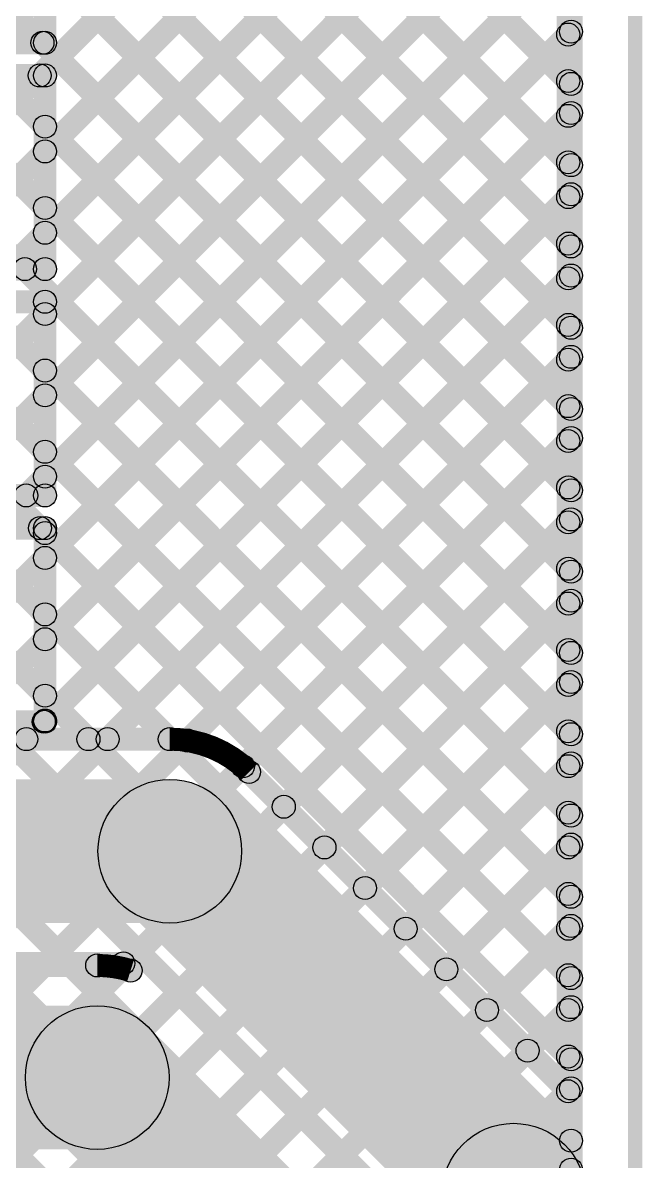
# Model space of a CAD drawing. Header units: millimetres. Extents: x 0.01 to 3.4, y 0.01 to 2.05.
# Drawn here: x 3.1712 to 3.3868, y 0.9458 to 1.3419 of the extents above; entities that cross this region are included whole.
import ezdxf

# ---------------------------------------------------------------- set-up
doc = ezdxf.new("R2010")
doc.units = ezdxf.units.MM
doc.header["$MEASUREMENT"] = 0
for name, color, linetype in [('BottomLayer', 5, 'Continuous'), ('TopLayer', 1, 'Continuous'), ('TopOverlay', 2, 'Continuous')]:
    doc.layers.add(name, color=color, linetype=linetype)

# ---------------------------------------------------------------- blocks, each defined once
blk = doc.blocks.new('0220164_162121_61')
at = {"layer": 'TopOverlay'}
blk.add_hatch(color=2, dxfattribs=at).paths.add_polyline_path([(0, -0.17365), (0, -0.16865), (0.60485, -0.16865), (0.60485, -0.17365)])

msp = doc.modelspace()

# ---------------------------------------------------------------- hatches: boundary and pattern name
at = {"layer": 'BottomLayer'}
for points in [[(2.68708, 1.79193), (2.69274, 1.79758), (3.36483, 1.12549), (3.35917, 1.11983)], [(2.67294, 1.77778), (2.6786, 1.78344), (3.36483, 1.09721), (3.35917, 1.09155)], [(2.6588, 1.76364), (2.66445, 1.7693), (3.36483, 1.06892), (3.35917, 1.06327)], [(2.64397, 1.75018), (2.64963, 1.75584), (3.36483, 1.04064), (3.35917, 1.03498)], [(3.366, 0.036), (3.358, 0.036), (3.358, 1.6373), (3.366, 1.6373)], [(2.93541, 1.57188), (2.94107, 1.57754), (3.36483, 1.15378), (3.35917, 1.14812)], [(2.96369, 1.57188), (2.96935, 1.57754), (3.36483, 1.18206), (3.35917, 1.1764)], [(2.99198, 1.57188), (2.99764, 1.57754), (3.36483, 1.21034), (3.35917, 1.20469)], [(3.02631, 1.56583), (3.03197, 1.57149), (3.36483, 1.23863), (3.35917, 1.23297)], [(3.0552, 1.56523), (3.06086, 1.57088), (3.36483, 1.26691), (3.35917, 1.26126)], [(3.08349, 1.56523), (3.08914, 1.57088), (3.36483, 1.2952), (3.35917, 1.28954)], [(3.11177, 1.56523), (3.11743, 1.57088), (3.36483, 1.32348), (3.35917, 1.31783)], [(2.93077, 1.09993), (2.92512, 1.10558), (3.35917, 1.53964), (3.36483, 1.53398)], [(2.94492, 1.08578), (2.93926, 1.09144), (3.35917, 1.51135), (3.36483, 1.5057)], [(2.71599, 1.48017), (2.72165, 1.48583), (3.36483, 0.84265), (3.35917, 0.83699)], [(2.74428, 1.48017), (2.74993, 1.48583), (3.36483, 0.87093), (3.35917, 0.86528)], [(2.77256, 1.48017), (2.77822, 1.48583), (3.36483, 0.89922), (3.35917, 0.89356)], [(2.95906, 1.07164), (2.9534, 1.0773), (3.35917, 1.48307), (3.36483, 1.47741)], [(2.70192, 1.46596), (2.70758, 1.47161), (3.36483, 0.81436), (3.35917, 0.80871)], [(2.97005, 1.05435), (2.9644, 1.06001), (3.35917, 1.45478), (3.36483, 1.44913)], [(2.70497, 1.43463), (2.71063, 1.44028), (3.36483, 0.78608), (3.35917, 0.78042)], [(2.97183, 1.02784), (2.96617, 1.0335), (3.35917, 1.4265), (3.36483, 1.42084)], [(2.69616, 1.41515), (2.70182, 1.42081), (3.36483, 0.7578), (3.35917, 0.75214)], [(2.97183, 0.99956), (2.96617, 1.00522), (3.35917, 1.39822), (3.36483, 1.39256)], [(2.99742, 1.36845), (3.00308, 1.3741), (3.36483, 1.01235), (3.35917, 1.0067)], [(2.97183, 0.97127), (2.96617, 0.97693), (3.35917, 1.36993), (3.36483, 1.36427)], [(2.98988, 1.34771), (2.99553, 1.35337), (3.36483, 0.98407), (3.35917, 0.97841)], [(2.97183, 0.94299), (2.96617, 0.94865), (3.35917, 1.34165), (3.36483, 1.33599)], [(2.9753, 1.334), (2.98096, 1.33965), (3.36483, 0.95579), (3.35917, 0.95013)], [(2.95333, 1.32769), (2.95898, 1.33335), (3.36483, 0.9275), (3.35917, 0.92184)], [(2.97183, 0.91471), (2.96617, 0.92036), (3.35917, 1.31336), (3.36483, 1.30771)], [(2.97183, 0.88642), (2.96617, 0.89208), (3.35917, 1.28508), (3.36483, 1.27942)], [(2.97183, 0.85814), (2.96617, 0.86379), (3.35917, 1.25679), (3.36483, 1.25114)], [(2.97183, 0.82985), (2.96617, 0.83551), (3.35917, 1.22851), (3.36483, 1.22285)], [(2.97183, 0.80157), (2.96617, 0.80723), (3.35917, 1.20023), (3.36483, 1.19457)], [(2.97183, 0.77328), (2.96617, 0.77894), (3.35917, 1.17194), (3.36483, 1.16628)], [(2.97633, 0.7495), (2.97067, 0.75516), (3.35917, 1.14366), (3.36483, 1.138)], [(2.9755, 0.72038), (2.96984, 0.72604), (3.35917, 1.11537), (3.36483, 1.10972)], [(2.39357, 0.11017), (2.38791, 0.11583), (3.35917, 1.08709), (3.36483, 1.08143)], [(2.42185, 0.11017), (2.4162, 0.11583), (3.35917, 1.0588), (3.36483, 1.05315)], [(2.45014, 0.11017), (2.44448, 0.11583), (3.35917, 1.03052), (3.36483, 1.02486)], [(2.99166, 0.62341), (2.986, 0.62907), (3.35917, 1.00224), (3.36483, 0.99658)], [(3.01236, 0.61583), (3.0067, 0.62148), (3.35917, 0.97395), (3.36483, 0.96829)]]:
    msp.add_hatch(color=5, dxfattribs=at).paths.add_polyline_path(points)
h = msp.add_hatch(color=5, dxfattribs=at)
edge = h.paths.add_edge_path()
edge.add_arc((3.362, 1.33882), 0.004, 0, 360)
h = msp.add_hatch(color=5, dxfattribs=at)
edge = h.paths.add_edge_path()
edge.add_arc((3.362, 1.32065), 0.004, 0, 360)
h = msp.add_hatch(color=5, dxfattribs=at)
edge = h.paths.add_edge_path()
edge.add_arc((3.362, 1.31053), 0.004, 0, 360)
h = msp.add_hatch(color=5, dxfattribs=at)
edge = h.paths.add_edge_path()
edge.add_arc((3.362, 1.29237), 0.004, 0, 360)
h = msp.add_hatch(color=5, dxfattribs=at)
edge = h.paths.add_edge_path()
edge.add_arc((3.362, 1.28225), 0.004, 0, 360)
h = msp.add_hatch(color=5, dxfattribs=at)
edge = h.paths.add_edge_path()
edge.add_arc((3.362, 1.26408), 0.004, 0, 360)
h = msp.add_hatch(color=5, dxfattribs=at)
edge = h.paths.add_edge_path()
edge.add_arc((3.362, 1.25397), 0.004, 0, 360)
h = msp.add_hatch(color=5, dxfattribs=at)
edge = h.paths.add_edge_path()
edge.add_arc((3.362, 1.2358), 0.004, 0, 360)
h = msp.add_hatch(color=5, dxfattribs=at)
edge = h.paths.add_edge_path()
edge.add_arc((3.362, 1.22568), 0.004, 0, 360)
h = msp.add_hatch(color=5, dxfattribs=at)
edge = h.paths.add_edge_path()
edge.add_arc((3.362, 1.20752), 0.004, 0, 360)
h = msp.add_hatch(color=5, dxfattribs=at)
edge = h.paths.add_edge_path()
edge.add_arc((3.362, 1.1974), 0.004, 0, 360)
h = msp.add_hatch(color=5, dxfattribs=at)
edge = h.paths.add_edge_path()
edge.add_arc((3.362, 1.17923), 0.004, 0, 360)
h = msp.add_hatch(color=5, dxfattribs=at)
edge = h.paths.add_edge_path()
edge.add_arc((3.362, 1.16911), 0.004, 0, 360)
h = msp.add_hatch(color=5, dxfattribs=at)
edge = h.paths.add_edge_path()
edge.add_arc((3.362, 1.15095), 0.004, 0, 360)
h = msp.add_hatch(color=5, dxfattribs=at)
edge = h.paths.add_edge_path()
edge.add_arc((3.362, 1.14083), 0.004, 0, 360)
h = msp.add_hatch(color=5, dxfattribs=at)
edge = h.paths.add_edge_path()
edge.add_arc((3.362, 1.12266), 0.004, 0, 360)
h = msp.add_hatch(color=5, dxfattribs=at)
edge = h.paths.add_edge_path()
edge.add_arc((3.362, 1.11254), 0.004, 0, 360)
h = msp.add_hatch(color=5, dxfattribs=at)
edge = h.paths.add_edge_path()
edge.add_arc((3.362, 1.09438), 0.004, 0, 360)
h = msp.add_hatch(color=5, dxfattribs=at)
edge = h.paths.add_edge_path()
edge.add_arc((3.362, 1.08426), 0.004, 0, 360)
h = msp.add_hatch(color=5, dxfattribs=at)
edge = h.paths.add_edge_path()
edge.add_arc((3.362, 1.06609), 0.004, 0, 360)
h = msp.add_hatch(color=5, dxfattribs=at)
edge = h.paths.add_edge_path()
edge.add_arc((3.362, 1.05598), 0.004, 0, 360)
h = msp.add_hatch(color=5, dxfattribs=at)
edge = h.paths.add_edge_path()
edge.add_arc((3.362, 1.03781), 0.004, 0, 360)
h = msp.add_hatch(color=5, dxfattribs=at)
edge = h.paths.add_edge_path()
edge.add_arc((3.362, 1.02769), 0.004, 0, 360)
h = msp.add_hatch(color=5, dxfattribs=at)
edge = h.paths.add_edge_path()
edge.add_arc((3.362, 1.00953), 0.004, 0, 360)
h = msp.add_hatch(color=5, dxfattribs=at)
edge = h.paths.add_edge_path()
edge.add_arc((3.362, 0.99941), 0.004, 0, 360)
h = msp.add_hatch(color=5, dxfattribs=at)
edge = h.paths.add_edge_path()
edge.add_arc((3.362, 0.98124), 0.004, 0, 360)
h = msp.add_hatch(color=5, dxfattribs=at)
edge = h.paths.add_edge_path()
edge.add_arc((3.362, 0.97112), 0.004, 0, 360)
h = msp.add_hatch(color=5, dxfattribs=at)
edge = h.paths.add_edge_path()
edge.add_arc((3.362, 0.95296), 0.004, 0, 360)
h = msp.add_hatch(color=5, dxfattribs=at)
edge = h.paths.add_edge_path()
edge.add_arc((3.362, 0.94284), 0.004, 0, 360)
at = {"layer": 'TopLayer'}
for points in [[(3.02631, 1.56583), (3.03197, 1.57149), (3.36383, 1.23963), (3.35817, 1.23397)], [(3.0552, 1.56523), (3.06086, 1.57088), (3.36383, 1.26791), (3.35817, 1.26226)], [(3.08349, 1.56523), (3.08914, 1.57088), (3.36383, 1.2962), (3.35817, 1.29054)], [(3.17987, 1.32074), (3.17421, 1.3264), (3.26826, 1.42044), (3.27392, 1.41479)], [(3.18173, 1.29431), (3.17607, 1.29997), (3.29655, 1.42044), (3.3022, 1.41479)], [(3.18173, 1.26603), (3.17607, 1.27168), (3.32483, 1.42044), (3.33049, 1.41479)], [(3.18173, 1.23774), (3.17607, 1.2434), (3.35311, 1.42044), (3.35877, 1.41479)], [(3.26221, 1.41479), (3.26787, 1.42044), (3.36383, 1.32448), (3.35817, 1.31883)], [(3.357, 1.41761), (3.365, 1.41761), (3.365, 0.97015), (3.357, 0.97015)], [(3.1829, 1.33494), (3.1749, 1.33494), (3.1749, 1.40231), (3.1829, 1.40231)], [(3.18173, 1.20946), (3.17607, 1.21511), (3.35817, 1.39722), (3.36383, 1.39156)], [(3.17607, 1.38779), (3.18173, 1.39345), (3.36383, 1.21134), (3.35817, 1.20569)], [(3.18173, 1.18117), (3.17607, 1.18683), (3.35817, 1.36893), (3.36383, 1.36327)], [(3.17607, 1.35951), (3.18173, 1.36516), (3.36383, 1.18306), (3.35817, 1.1774)], [(3.0131, 1.33094), (3.0131, 1.33894), (3.1789, 1.33894), (3.1789, 1.33094)], [(3.18173, 1.15289), (3.17607, 1.15855), (3.35817, 1.34065), (3.36383, 1.33499)], [(3.17518, 1.33211), (3.18084, 1.33777), (3.36383, 1.15478), (3.35817, 1.14912)], [(3.0131, 1.31957), (3.0131, 1.32757), (3.1789, 1.32757), (3.1789, 1.31957)], [(3.1829, 1.2562), (3.1749, 1.2562), (3.1749, 1.32357), (3.1829, 1.32357)], [(3.18173, 1.1246), (3.17607, 1.13026), (3.35817, 1.31236), (3.36383, 1.30671)], [(3.17607, 1.30294), (3.18173, 1.30859), (3.36383, 1.12649), (3.35817, 1.12084)], [(3.18173, 1.09632), (3.17607, 1.10198), (3.35817, 1.28408), (3.36383, 1.27842)], [(3.17607, 1.27465), (3.18173, 1.28031), (3.36383, 1.09821), (3.35817, 1.09255)], [(3.0131, 1.2522), (3.0131, 1.2602), (3.1789, 1.2602), (3.1789, 1.2522)], [(3.16907, 1.25337), (3.17473, 1.25903), (3.36383, 1.06992), (3.35817, 1.06427)], [(3.20352, 1.08983), (3.19787, 1.09549), (3.35817, 1.25579), (3.36383, 1.25014)], [(3.0131, 1.24083), (3.0131, 1.24883), (3.1789, 1.24883), (3.1789, 1.24083)], [(3.1829, 1.17746), (3.1749, 1.17746), (3.1749, 1.24483), (3.1829, 1.24483)], [(3.23132, 1.08934), (3.22566, 1.095), (3.35817, 1.22751), (3.36383, 1.22185)], [(3.17607, 1.21808), (3.18173, 1.22374), (3.36383, 1.04164), (3.35817, 1.03598)], [(3.25063, 1.08037), (3.24497, 1.08603), (3.35817, 1.19923), (3.36383, 1.19357)], [(3.17607, 1.1898), (3.18173, 1.19546), (3.36383, 1.01335), (3.35817, 1.0077)], [(3.17518, 1.17463), (3.16952, 1.18029), (3.17607, 1.18683), (3.18173, 1.18117)], [(3.0131, 1.17346), (3.0131, 1.18146), (3.1789, 1.18146), (3.1789, 1.17346)], [(3.16381, 1.16326), (3.15815, 1.16892), (3.16952, 1.18029), (3.17518, 1.17463)], [(3.16296, 1.17463), (3.16861, 1.18029), (3.17998, 1.16892), (3.17433, 1.16326)], [(3.0131, 1.16209), (3.0131, 1.17009), (3.1789, 1.17009), (3.1789, 1.16209)], [(3.26485, 1.06631), (3.25919, 1.07196), (3.35817, 1.17094), (3.36383, 1.16528)], [(3.1829, 1.09872), (3.1749, 1.09872), (3.1749, 1.16609), (3.1829, 1.16609)], [(3.17607, 1.16152), (3.18173, 1.16717), (3.36383, 0.98507), (3.35817, 0.97941)], [(3.27899, 1.05216), (3.27333, 1.05782), (3.35817, 1.14266), (3.36383, 1.137)], [(3.17607, 1.13323), (3.18173, 1.13889), (3.22512, 1.09549), (3.21947, 1.08983)], [(3.29313, 1.03802), (3.28748, 1.04368), (3.35817, 1.11437), (3.36383, 1.10872)], [(3.17607, 1.10495), (3.18173, 1.1106), (3.19684, 1.09549), (3.19118, 1.08983)], [(3.03544, 1.09472), (3.03544, 1.10272), (3.1789, 1.10272), (3.1789, 1.09472)], [(3.17524, 1.08983), (3.16958, 1.09549), (3.17564, 1.10154), (3.18129, 1.09589)], [(3.096, 1.08866), (3.096, 1.09666), (3.22234, 1.09666), (3.22234, 1.08866)], [(3.30728, 1.02388), (3.30162, 1.02954), (3.35817, 1.08609), (3.36383, 1.08043)], [(3.24709, 1.07841), (3.25274, 1.08407), (3.36383, 0.97298), (3.35817, 0.96733)], [(3.096, 1.02866), (3.096, 1.07866), (3.22234, 1.07866), (3.22234, 1.02866)], [(3.20466, 1.03598), (3.24002, 1.07134), (3.35968, 0.95168), (3.32432, 0.91632)], [(3.32142, 1.00974), (3.31576, 1.01539), (3.35817, 1.0578), (3.36383, 1.05215)], [(3.33556, 0.99559), (3.3299, 1.00125), (3.35817, 1.02952), (3.36383, 1.02386)], [(3.096, 1.01066), (3.096, 1.01866), (3.20618, 1.01866), (3.20618, 1.01066)], [(3.096, 1.00992), (3.096, 1.01792), (3.19708, 1.01792), (3.19708, 1.00992)], [(3.20336, 1.01183), (3.20901, 1.01749), (3.21152, 1.01498), (3.20587, 1.00932)], [(3.096, 0.94992), (3.096, 0.99992), (3.19708, 0.99992), (3.19708, 0.94992)], [(3.3497, 0.98145), (3.34405, 0.98711), (3.35817, 1.00124), (3.36383, 0.99558)], [(3.1794, 0.95724), (3.21476, 0.9926), (3.30168, 0.90568), (3.26632, 0.87032)]]:
    msp.add_hatch(color=1, dxfattribs=at).paths.add_polyline_path(points)
h = msp.add_hatch(color=1, dxfattribs=at)
edge = h.paths.add_edge_path()
edge.add_arc((3.17801, 1.33494), 0.004, 0, 360)
h = msp.add_hatch(color=1, dxfattribs=at)
edge = h.paths.add_edge_path()
edge.add_arc((3.1789, 1.33494), 0.004, 0, 360)
h = msp.add_hatch(color=1, dxfattribs=at)
edge = h.paths.add_edge_path()
edge.add_arc((3.1789, 1.33494), 0.004, 0, 360)
h = msp.add_hatch(color=1, dxfattribs=at)
edge = h.paths.add_edge_path()
edge.add_arc((3.361, 1.33782), 0.004, 0, 360)
h = msp.add_hatch(color=1, dxfattribs=at)
edge = h.paths.add_edge_path()
edge.add_arc((3.17704, 1.32357), 0.004, 0, 360)
h = msp.add_hatch(color=1, dxfattribs=at)
edge = h.paths.add_edge_path()
edge.add_arc((3.1789, 1.32357), 0.004, 0, 360)
h = msp.add_hatch(color=1, dxfattribs=at)
edge = h.paths.add_edge_path()
edge.add_arc((3.1789, 1.32357), 0.004, 0, 360)
h = msp.add_hatch(color=1, dxfattribs=at)
edge = h.paths.add_edge_path()
edge.add_arc((3.361, 1.32165), 0.004, 0, 360)
h = msp.add_hatch(color=1, dxfattribs=at)
edge = h.paths.add_edge_path()
edge.add_arc((3.361, 1.30953), 0.004, 0, 360)
h = msp.add_hatch(color=1, dxfattribs=at)
edge = h.paths.add_edge_path()
edge.add_arc((3.1789, 1.30577), 0.004, 0, 360)
h = msp.add_hatch(color=1, dxfattribs=at)
edge = h.paths.add_edge_path()
edge.add_arc((3.1789, 1.29714), 0.004, 0, 360)
h = msp.add_hatch(color=1, dxfattribs=at)
edge = h.paths.add_edge_path()
edge.add_arc((3.361, 1.29337), 0.004, 0, 360)
h = msp.add_hatch(color=1, dxfattribs=at)
edge = h.paths.add_edge_path()
edge.add_arc((3.361, 1.28125), 0.004, 0, 360)
h = msp.add_hatch(color=1, dxfattribs=at)
edge = h.paths.add_edge_path()
edge.add_arc((3.1789, 1.27748), 0.004, 0, 360)
h = msp.add_hatch(color=1, dxfattribs=at)
edge = h.paths.add_edge_path()
edge.add_arc((3.1789, 1.26885), 0.004, 0, 360)
h = msp.add_hatch(color=1, dxfattribs=at)
edge = h.paths.add_edge_path()
edge.add_arc((3.361, 1.26509), 0.004, 0, 360)
h = msp.add_hatch(color=1, dxfattribs=at)
edge = h.paths.add_edge_path()
edge.add_arc((3.1719, 1.2562), 0.004, 0, 360)
h = msp.add_hatch(color=1, dxfattribs=at)
edge = h.paths.add_edge_path()
edge.add_arc((3.1789, 1.2562), 0.004, 0, 360)
h = msp.add_hatch(color=1, dxfattribs=at)
edge = h.paths.add_edge_path()
edge.add_arc((3.1789, 1.2562), 0.004, 0, 360)
h = msp.add_hatch(color=1, dxfattribs=at)
edge = h.paths.add_edge_path()
edge.add_arc((3.361, 1.25297), 0.004, 0, 360)
h = msp.add_hatch(color=1, dxfattribs=at)
edge = h.paths.add_edge_path()
edge.add_arc((3.1789, 1.24483), 0.004, 0, 360)
h = msp.add_hatch(color=1, dxfattribs=at)
edge = h.paths.add_edge_path()
edge.add_arc((3.1789, 1.24483), 0.004, 0, 360)
h = msp.add_hatch(color=1, dxfattribs=at)
edge = h.paths.add_edge_path()
edge.add_arc((3.1789, 1.24057), 0.004, 0, 360)
h = msp.add_hatch(color=1, dxfattribs=at)
edge = h.paths.add_edge_path()
edge.add_arc((3.361, 1.2368), 0.004, 0, 360)
h = msp.add_hatch(color=1, dxfattribs=at)
edge = h.paths.add_edge_path()
edge.add_arc((3.361, 1.22468), 0.004, 0, 360)
h = msp.add_hatch(color=1, dxfattribs=at)
edge = h.paths.add_edge_path()
edge.add_arc((3.1789, 1.22091), 0.004, 0, 360)
h = msp.add_hatch(color=1, dxfattribs=at)
edge = h.paths.add_edge_path()
edge.add_arc((3.1789, 1.21229), 0.004, 0, 360)
h = msp.add_hatch(color=1, dxfattribs=at)
edge = h.paths.add_edge_path()
edge.add_arc((3.361, 1.20852), 0.004, 0, 360)
h = msp.add_hatch(color=1, dxfattribs=at)
edge = h.paths.add_edge_path()
edge.add_arc((3.361, 1.1964), 0.004, 0, 360)
h = msp.add_hatch(color=1, dxfattribs=at)
edge = h.paths.add_edge_path()
edge.add_arc((3.1789, 1.19263), 0.004, 0, 360)
h = msp.add_hatch(color=1, dxfattribs=at)
edge = h.paths.add_edge_path()
edge.add_arc((3.1789, 1.184), 0.004, 0, 360)
h = msp.add_hatch(color=1, dxfattribs=at)
edge = h.paths.add_edge_path()
edge.add_arc((3.1789, 1.184), 0.004, 0, 360)
h = msp.add_hatch(color=1, dxfattribs=at)
edge = h.paths.add_edge_path()
edge.add_arc((3.17235, 1.17746), 0.004, 0, 360)
h = msp.add_hatch(color=1, dxfattribs=at)
edge = h.paths.add_edge_path()
edge.add_arc((3.17235, 1.17746), 0.004, 0, 360)
h = msp.add_hatch(color=1, dxfattribs=at)
edge = h.paths.add_edge_path()
edge.add_arc((3.1789, 1.17746), 0.004, 0, 360)
h = msp.add_hatch(color=1, dxfattribs=at)
edge = h.paths.add_edge_path()
edge.add_arc((3.1789, 1.17746), 0.004, 0, 360)
h = msp.add_hatch(color=1, dxfattribs=at)
edge = h.paths.add_edge_path()
edge.add_arc((3.361, 1.18023), 0.004, 0, 360)
h = msp.add_hatch(color=1, dxfattribs=at)
edge = h.paths.add_edge_path()
edge.add_arc((3.17716, 1.16609), 0.004, 0, 360)
h = msp.add_hatch(color=1, dxfattribs=at)
edge = h.paths.add_edge_path()
edge.add_arc((3.1789, 1.16609), 0.004, 0, 360)
h = msp.add_hatch(color=1, dxfattribs=at)
edge = h.paths.add_edge_path()
edge.add_arc((3.1789, 1.16609), 0.004, 0, 360)
h = msp.add_hatch(color=1, dxfattribs=at)
edge = h.paths.add_edge_path()
edge.add_arc((3.361, 1.16811), 0.004, 0, 360)
h = msp.add_hatch(color=1, dxfattribs=at)
edge = h.paths.add_edge_path()
edge.add_arc((3.1789, 1.16434), 0.004, 0, 360)
h = msp.add_hatch(color=1, dxfattribs=at)
edge = h.paths.add_edge_path()
edge.add_arc((3.1789, 1.15572), 0.004, 0, 360)
h = msp.add_hatch(color=1, dxfattribs=at)
edge = h.paths.add_edge_path()
edge.add_arc((3.361, 1.15195), 0.004, 0, 360)
h = msp.add_hatch(color=1, dxfattribs=at)
edge = h.paths.add_edge_path()
edge.add_arc((3.361, 1.13983), 0.004, 0, 360)
h = msp.add_hatch(color=1, dxfattribs=at)
edge = h.paths.add_edge_path()
edge.add_arc((3.1789, 1.13606), 0.004, 0, 360)
h = msp.add_hatch(color=1, dxfattribs=at)
edge = h.paths.add_edge_path()
edge.add_arc((3.1789, 1.12743), 0.004, 0, 360)
h = msp.add_hatch(color=1, dxfattribs=at)
edge = h.paths.add_edge_path()
edge.add_arc((3.361, 1.12366), 0.004, 0, 360)
h = msp.add_hatch(color=1, dxfattribs=at)
edge = h.paths.add_edge_path()
edge.add_arc((3.361, 1.11154), 0.004, 0, 360)
h = msp.add_hatch(color=1, dxfattribs=at)
edge = h.paths.add_edge_path()
edge.add_arc((3.1789, 1.10778), 0.004, 0, 360)
h = msp.add_hatch(color=1, dxfattribs=at)
edge = h.paths.add_edge_path()
edge.add_arc((3.17847, 1.09872), 0.004, 0, 360)
h = msp.add_hatch(color=1, dxfattribs=at)
edge = h.paths.add_edge_path()
edge.add_arc((3.1789, 1.09915), 0.004, 0, 360)
h = msp.add_hatch(color=1, dxfattribs=at)
edge = h.paths.add_edge_path()
edge.add_arc((3.1789, 1.09872), 0.004, 0, 360)
h = msp.add_hatch(color=1, dxfattribs=at)
edge = h.paths.add_edge_path()
edge.add_arc((3.1789, 1.09872), 0.004, 0, 360)
h = msp.add_hatch(color=1, dxfattribs=at)
edge = h.paths.add_edge_path()
edge.add_arc((3.361, 1.09538), 0.004, 0, 360)
h = msp.add_hatch(color=1, dxfattribs=at)
edge = h.paths.add_edge_path()
edge.add_arc((3.17241, 1.09266), 0.004, 0, 360)
h = msp.add_hatch(color=1, dxfattribs=at)
edge = h.paths.add_edge_path()
edge.add_arc((3.19401, 1.09266), 0.004, 0, 360)
h = msp.add_hatch(color=1, dxfattribs=at)
edge = h.paths.add_edge_path()
edge.add_arc((3.2007, 1.09266), 0.004, 0, 360)
h = msp.add_hatch(color=1, dxfattribs=at)
edge = h.paths.add_edge_path()
edge.add_arc((3.2223, 1.09266), 0.004, 0, 360)
h = msp.add_hatch(color=1, dxfattribs=at)
edge = h.paths.add_edge_path()
edge.add_arc((3.22234, 1.09266), 0.004, 0, 360)
h = msp.add_hatch(color=1, dxfattribs=at)
edge = h.paths.add_edge_path()
edge.add_arc((3.22234, 1.09266), 0.004, 0, 360)
h = msp.add_hatch(color=1, dxfattribs=at)
edge = h.paths.add_edge_path()
edge.add_arc((3.22234, 1.09266), 0.004, 0, 360)
h = msp.add_hatch(color=1, dxfattribs=at)
edge = h.paths.add_edge_path()
edge.add_arc((3.22849, 1.09217), 0.004, 0, 360)
h = msp.add_hatch(color=1, dxfattribs=at)
edge = h.paths.add_edge_path()
edge.add_arc((3.2478, 1.0832), 0.004, 0, 360)
h = msp.add_hatch(color=1, dxfattribs=at)
edge = h.paths.add_edge_path()
edge.add_arc((3.361, 1.08326), 0.004, 0, 360)
h = msp.add_hatch(color=1, dxfattribs=at)
edge = h.paths.add_edge_path()
edge.add_arc((3.24992, 1.08124), 0.004, 0, 360)
h = msp.add_hatch(color=1, dxfattribs=at)
edge = h.paths.add_edge_path()
edge.add_arc((3.24992, 1.08124), 0.004, 0, 360)
h = msp.add_hatch(color=1, dxfattribs=at)
edge = h.paths.add_edge_path()
edge.add_arc((3.24992, 1.08124), 0.004, 0, 360)
h = msp.add_hatch(color=1, dxfattribs=at)
edge = h.paths.add_edge_path()
edge.add_arc((3.22234, 1.05366), 0.025, 0, 360)
h = msp.add_hatch(color=1, dxfattribs=at)
edge = h.paths.add_edge_path()
edge.add_arc((3.22234, 1.05366), 0.025, 0, 360)
h = msp.add_hatch(color=1, dxfattribs=at)
edge = h.paths.add_edge_path()
edge.add_arc((3.26202, 1.06913), 0.004, 0, 360)
h = msp.add_hatch(color=1, dxfattribs=at)
edge = h.paths.add_edge_path()
edge.add_arc((3.361, 1.06709), 0.004, 0, 360)
h = msp.add_hatch(color=1, dxfattribs=at)
edge = h.paths.add_edge_path()
edge.add_arc((3.27616, 1.05499), 0.004, 0, 360)
h = msp.add_hatch(color=1, dxfattribs=at)
edge = h.paths.add_edge_path()
edge.add_arc((3.361, 1.05498), 0.004, 0, 360)
h = msp.add_hatch(color=1, dxfattribs=at)
edge = h.paths.add_edge_path()
edge.add_arc((3.2903, 1.04085), 0.004, 0, 360)
h = msp.add_hatch(color=1, dxfattribs=at)
edge = h.paths.add_edge_path()
edge.add_arc((3.361, 1.03881), 0.004, 0, 360)
h = msp.add_hatch(color=1, dxfattribs=at)
edge = h.paths.add_edge_path()
edge.add_arc((3.30445, 1.02671), 0.004, 0, 360)
h = msp.add_hatch(color=1, dxfattribs=at)
edge = h.paths.add_edge_path()
edge.add_arc((3.361, 1.02669), 0.004, 0, 360)
h = msp.add_hatch(color=1, dxfattribs=at)
edge = h.paths.add_edge_path()
edge.add_arc((3.20618, 1.01466), 0.004, 0, 360)
h = msp.add_hatch(color=1, dxfattribs=at)
edge = h.paths.add_edge_path()
edge.add_arc((3.20618, 1.01466), 0.004, 0, 360)
h = msp.add_hatch(color=1, dxfattribs=at)
edge = h.paths.add_edge_path()
edge.add_arc((3.19708, 1.01392), 0.004, 0, 360)
h = msp.add_hatch(color=1, dxfattribs=at)
edge = h.paths.add_edge_path()
edge.add_arc((3.19708, 1.01392), 0.004, 0, 360)
h = msp.add_hatch(color=1, dxfattribs=at)
edge = h.paths.add_edge_path()
edge.add_arc((3.19708, 1.01392), 0.004, 0, 360)
h = msp.add_hatch(color=1, dxfattribs=at)
edge = h.paths.add_edge_path()
edge.add_arc((3.20869, 1.01215), 0.004, 0, 360)
h = msp.add_hatch(color=1, dxfattribs=at)
edge = h.paths.add_edge_path()
edge.add_arc((3.20869, 1.01215), 0.004, 0, 360)
h = msp.add_hatch(color=1, dxfattribs=at)
edge = h.paths.add_edge_path()
edge.add_arc((3.20869, 1.01215), 0.004, 0, 360)
h = msp.add_hatch(color=1, dxfattribs=at)
edge = h.paths.add_edge_path()
edge.add_arc((3.31859, 1.01257), 0.004, 0, 360)
h = msp.add_hatch(color=1, dxfattribs=at)
edge = h.paths.add_edge_path()
edge.add_arc((3.361, 1.01053), 0.004, 0, 360)
h = msp.add_hatch(color=1, dxfattribs=at)
edge = h.paths.add_edge_path()
edge.add_arc((3.33273, 0.99842), 0.004, 0, 360)
h = msp.add_hatch(color=1, dxfattribs=at)
edge = h.paths.add_edge_path()
edge.add_arc((3.361, 0.99841), 0.004, 0, 360)
h = msp.add_hatch(color=1, dxfattribs=at)
edge = h.paths.add_edge_path()
edge.add_arc((3.19708, 0.97492), 0.025, 0, 360)
h = msp.add_hatch(color=1, dxfattribs=at)
edge = h.paths.add_edge_path()
edge.add_arc((3.19708, 0.97492), 0.025, 0, 360)
h = msp.add_hatch(color=1, dxfattribs=at)
edge = h.paths.add_edge_path()
edge.add_arc((3.34687, 0.98428), 0.004, 0, 360)
h = msp.add_hatch(color=1, dxfattribs=at)
edge = h.paths.add_edge_path()
edge.add_arc((3.361, 0.98224), 0.004, 0, 360)
h = msp.add_hatch(color=1, dxfattribs=at)
edge = h.paths.add_edge_path()
edge.add_arc((3.361, 0.97015), 0.004, 0, 360)
h = msp.add_hatch(color=1, dxfattribs=at)
edge = h.paths.add_edge_path()
edge.add_arc((3.361, 0.97015), 0.004, 0, 360)
h = msp.add_hatch(color=1, dxfattribs=at)
edge = h.paths.add_edge_path()
edge.add_arc((3.342, 0.934), 0.025, 0, 360)
h = msp.add_hatch(color=1, dxfattribs=at)
edge = h.paths.add_edge_path()
edge.add_arc((3.342, 0.934), 0.025, 0, 360)

# ---------------------------------------------------------------- linework, layer by layer
at = {"layer": 'BottomLayer'}
for centre in [(3.362, 1.33882), (3.362, 1.32065), (3.362, 1.31053), (3.362, 1.29237), (3.362, 1.28225), (3.362, 1.26408), (3.362, 1.25397), (3.362, 1.2358), (3.362, 1.22568), (3.362, 1.20752), (3.362, 1.1974), (3.362, 1.17923), (3.362, 1.16911), (3.362, 1.15095), (3.362, 1.14083), (3.362, 1.12266), (3.362, 1.11254), (3.362, 1.09438), (3.362, 1.08426), (3.362, 1.06609), (3.362, 1.05598), (3.362, 1.03781), (3.362, 1.02769), (3.362, 1.00953), (3.362, 0.99941), (3.362, 0.98124), (3.362, 0.97112), (3.362, 0.95296), (3.362, 0.94284)]:
    msp.add_circle(centre, 0.004, dxfattribs=at)
at = {"layer": 'TopLayer', "const_width": 0.008}
for points in [[(3.22234, 1.09266, -0.198912), (3.24992, 1.08124)], [(3.22234, 1.09266, -0.198912), (3.24992, 1.08124)], [(3.19708, 1.01392, -0.07575), (3.20869, 1.01215)], [(3.19708, 1.01392, -0.07575), (3.20869, 1.01215)]]:
    msp.add_lwpolyline(points, format="xyb", dxfattribs=at)
at = {"layer": 'TopLayer'}
for centre, radius in [((3.17801, 1.33494), 0.004), ((3.1789, 1.33494), 0.004), ((3.1789, 1.33494), 0.004), ((3.361, 1.33782), 0.004), ((3.17704, 1.32357), 0.004), ((3.1789, 1.32357), 0.004), ((3.1789, 1.32357), 0.004), ((3.361, 1.32165), 0.004), ((3.361, 1.30953), 0.004), ((3.1789, 1.30577), 0.004), ((3.1789, 1.29714), 0.004), ((3.361, 1.29337), 0.004), ((3.361, 1.28125), 0.004), ((3.1789, 1.27748), 0.004), ((3.1789, 1.26885), 0.004), ((3.361, 1.26509), 0.004), ((3.1719, 1.2562), 0.004), ((3.1789, 1.2562), 0.004), ((3.1789, 1.2562), 0.004), ((3.361, 1.25297), 0.004), ((3.1789, 1.24483), 0.004), ((3.1789, 1.24483), 0.004), ((3.1789, 1.24057), 0.004), ((3.361, 1.2368), 0.004), ((3.361, 1.22468), 0.004), ((3.1789, 1.22091), 0.004), ((3.1789, 1.21229), 0.004), ((3.361, 1.20852), 0.004), ((3.361, 1.1964), 0.004), ((3.1789, 1.19263), 0.004), ((3.1789, 1.184), 0.004), ((3.1789, 1.184), 0.004), ((3.17235, 1.17746), 0.004), ((3.17235, 1.17746), 0.004), ((3.1789, 1.17746), 0.004), ((3.1789, 1.17746), 0.004), ((3.361, 1.18023), 0.004), ((3.17716, 1.16609), 0.004), ((3.1789, 1.16609), 0.004), ((3.1789, 1.16609), 0.004), ((3.361, 1.16811), 0.004), ((3.1789, 1.16434), 0.004), ((3.1789, 1.15572), 0.004), ((3.361, 1.15195), 0.004), ((3.361, 1.13983), 0.004), ((3.1789, 1.13606), 0.004), ((3.1789, 1.12743), 0.004), ((3.361, 1.12366), 0.004), ((3.361, 1.11154), 0.004), ((3.1789, 1.10778), 0.004), ((3.17847, 1.09872), 0.004), ((3.1789, 1.09915), 0.004), ((3.1789, 1.09872), 0.004), ((3.1789, 1.09872), 0.004), ((3.361, 1.09538), 0.004), ((3.17241, 1.09266), 0.004), ((3.19401, 1.09266), 0.004), ((3.2007, 1.09266), 0.004), ((3.2223, 1.09266), 0.004), ((3.22234, 1.09266), 0.004), ((3.22234, 1.09266), 0.004), ((3.22234, 1.09266), 0.004), ((3.22849, 1.09217), 0.004), ((3.2478, 1.0832), 0.004), ((3.361, 1.08326), 0.004), ((3.24992, 1.08124), 0.004), ((3.24992, 1.08124), 0.004), ((3.24992, 1.08124), 0.004), ((3.22234, 1.05366), 0.025), ((3.22234, 1.05366), 0.025), ((3.26202, 1.06913), 0.004), ((3.361, 1.06709), 0.004), ((3.27616, 1.05499), 0.004), ((3.361, 1.05498), 0.004), ((3.2903, 1.04085), 0.004), ((3.361, 1.03881), 0.004), ((3.30445, 1.02671), 0.004), ((3.361, 1.02669), 0.004), ((3.20618, 1.01466), 0.004), ((3.20618, 1.01466), 0.004), ((3.19708, 1.01392), 0.004), ((3.19708, 1.01392), 0.004), ((3.19708, 1.01392), 0.004), ((3.20869, 1.01215), 0.004), ((3.20869, 1.01215), 0.004), ((3.20869, 1.01215), 0.004), ((3.31859, 1.01257), 0.004), ((3.361, 1.01053), 0.004), ((3.33273, 0.99842), 0.004), ((3.361, 0.99841), 0.004), ((3.19708, 0.97492), 0.025), ((3.19708, 0.97492), 0.025), ((3.34687, 0.98428), 0.004), ((3.361, 0.98224), 0.004), ((3.361, 0.97015), 0.004), ((3.361, 0.97015), 0.004), ((3.342, 0.934), 0.025), ((3.342, 0.934), 0.025)]:
    msp.add_circle(centre, radius, dxfattribs=at)

# ---------------------------------------------------------------- block references
at = {"rotation": 90}
msp.add_blockref('0220164_162121_61', (3.21313, 0.77807), dxfattribs=at)

doc.saveas('drawing.dxf')
